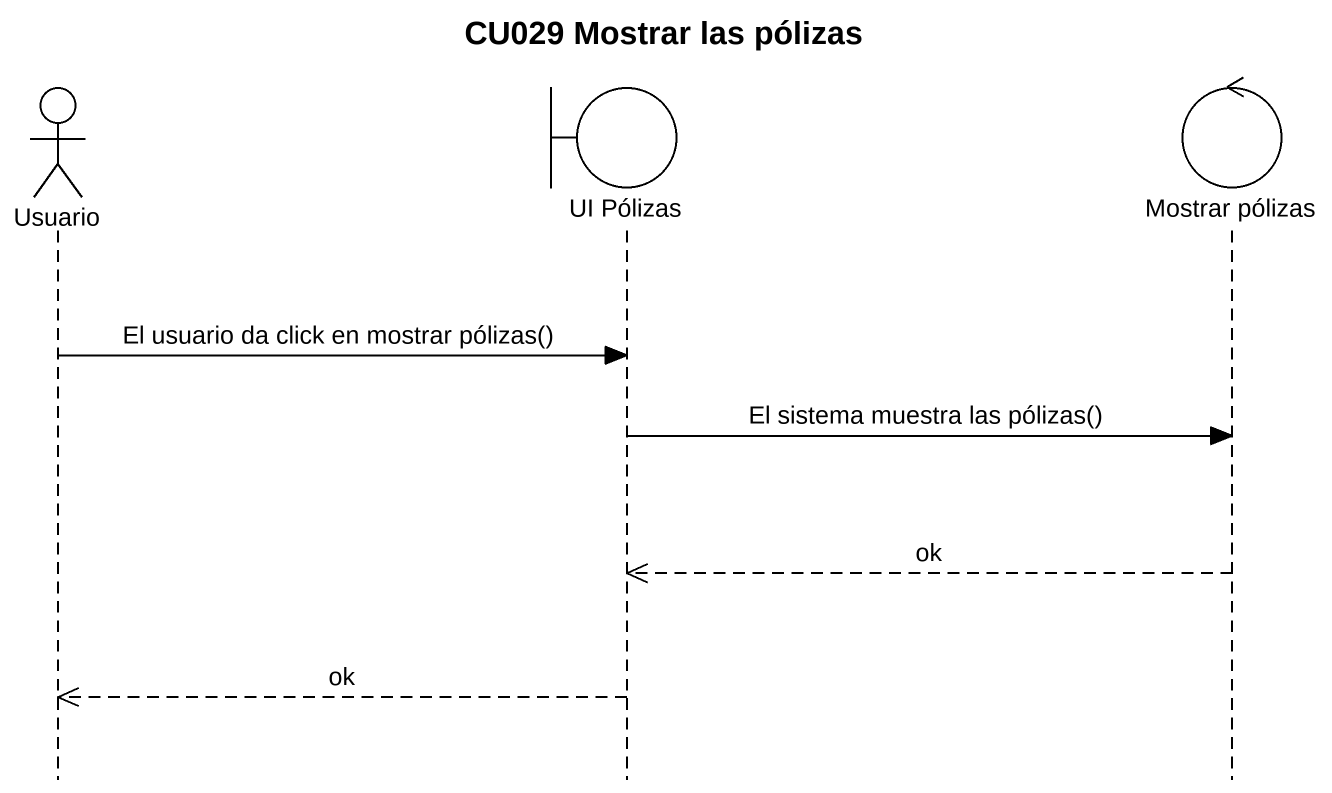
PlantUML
@startuml
title CU029 Mostrar las pólizas
hide footbox
actor Usuario
boundary "UI Pólizas" as UI_Pólizas
control "Mostrar pólizas" as Mostrar_pólizas

Usuario -> UI_Pólizas : El usuario da click en mostrar pólizas()
UI_Pólizas -> Mostrar_pólizas : El sistema muestra las pólizas()
Mostrar_pólizas -->> UI_Pólizas : ok
UI_Pólizas -->> Usuario : ok
@enduml
